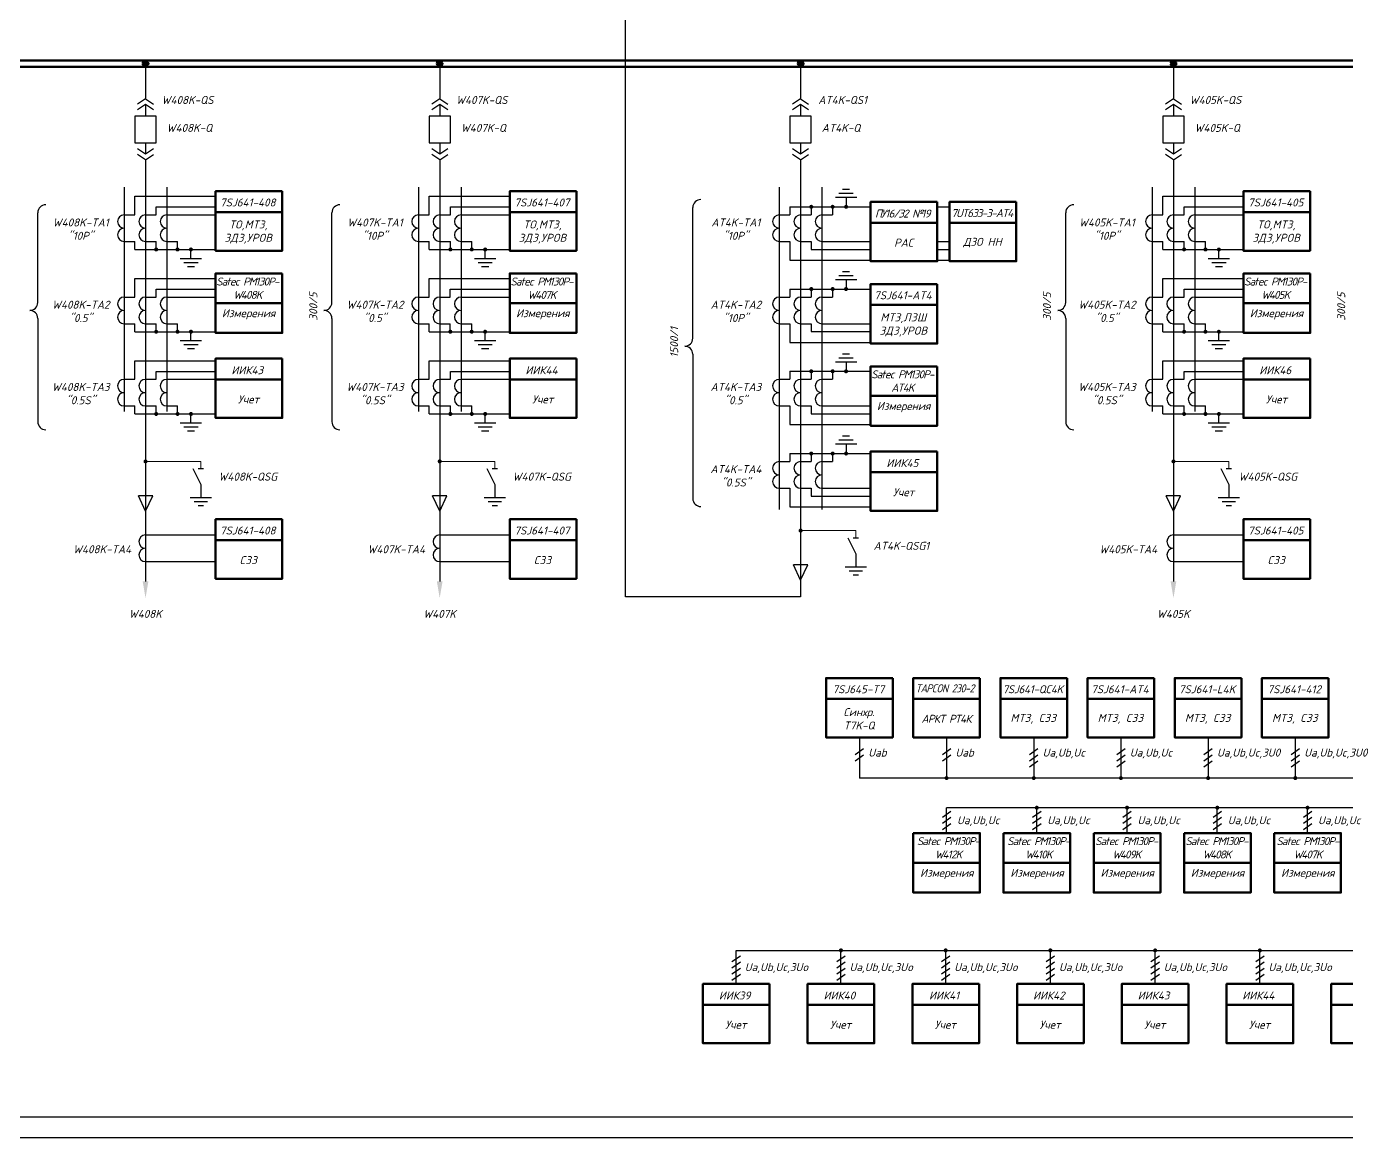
# Model space of a CAD drawing. Header units: millimetres. Extents: x -4534 to -456, y 3875 to 4716.
# Drawn here: x -1861.6 to -1539.8, y 3875.4 to 4146.3 of the extents above; entities that cross this region are included whole.
import ezdxf
from ezdxf.enums import TextEntityAlignment as Align

# ---------------------------------------------------------------- set-up
doc = ezdxf.new("R2010")
doc.units = ezdxf.units.MM
doc.linetypes.add('HIDDEN2', pattern=[0.1875, 0.125, -0.0625])
for name, color, linetype in [('Измерения АСУТП', 80, 'Continuous'), ('Корректировка 1', 5, 'Continuous'), ('РАС АСУТП', 50, 'Continuous')]:
    doc.layers.add(name, color=color, linetype=linetype)
doc.styles.add('ГОСТ 3.0', font='isocpeur.ttf', dxfattribs={"oblique": 15, "height": 3})

msp = doc.modelspace()

# ---------------------------------------------------------------- hatches: boundary and pattern name
at = {"linetype": 'HIDDEN2'}
for points in [[(-1831.75, 4137.25, 1), (-1833.29, 4137.25, 1)], [(-1760.05, 4137.25, 1), (-1761.59, 4137.25, 1)], [(-1672.08, 4137.25, 1), (-1673.62, 4137.25, 1)], [(-1581.21, 4137.25, 1), (-1582.75, 4137.25, 1)]]:
    msp.add_hatch(color=0, dxfattribs=at).paths.add_polyline_path(points)

# ---------------------------------------------------------------- linework, layer by layer
at = {"color": 0}
for p, q in [((-1715.55, 4007.22), (-1715.55, 4162.24)), ((-1832.52, 4137.25), (-1832.52, 4128.64)), ((-1760.82, 4137.25), (-1760.82, 4128.64)), ((-1672.85, 4137.25), (-1672.85, 4128.64)), ((-1581.98, 4137.25), (-1581.98, 4128.64)), ((-1832.52, 4128.64), (-1834.47, 4127.34)), ((-1832.52, 4128.64), (-1830.57, 4127.34)), ((-1760.82, 4128.64), (-1762.77, 4127.34)), ((-1760.82, 4128.64), (-1758.87, 4127.34)), ((-1672.85, 4128.64), (-1674.8, 4127.34)), ((-1672.85, 4128.64), (-1670.9, 4127.34)), ((-1581.98, 4128.64), (-1583.93, 4127.34)), ((-1581.98, 4128.64), (-1580.03, 4127.34)), ((-1832.52, 4127.26), (-1834.47, 4125.96)), ((-1832.52, 4127.26), (-1832.52, 4124.44)), ((-1830.57, 4125.96), (-1832.52, 4127.26)), ((-1760.82, 4127.26), (-1762.77, 4125.96)), ((-1760.82, 4127.26), (-1760.82, 4124.44)), ((-1758.87, 4125.96), (-1760.82, 4127.26)), ((-1672.85, 4127.26), (-1674.8, 4125.96)), ((-1672.85, 4127.26), (-1672.85, 4124.44)), ((-1670.9, 4125.96), (-1672.85, 4127.26)), ((-1581.98, 4127.26), (-1583.93, 4125.96)), ((-1581.98, 4127.26), (-1581.98, 4124.44)), ((-1580.03, 4125.96), (-1581.98, 4127.26)), ((-1829.92, 4124.44), (-1835.12, 4124.44)), ((-1835.12, 4124.44), (-1835.12, 4117.94)), ((-1829.92, 4117.94), (-1829.92, 4124.44)), ((-1758.22, 4124.44), (-1763.42, 4124.44)), ((-1763.42, 4124.44), (-1763.42, 4117.94)), ((-1758.22, 4117.94), (-1758.22, 4124.44)), ((-1670.25, 4124.44), (-1675.45, 4124.44)), ((-1675.45, 4124.44), (-1675.45, 4117.94)), ((-1670.25, 4117.94), (-1670.25, 4124.44)), ((-1579.38, 4124.44), (-1584.58, 4124.44)), ((-1584.58, 4124.44), (-1584.58, 4117.94)), ((-1579.38, 4117.94), (-1579.38, 4124.44)), ((-1835.12, 4117.94), (-1829.92, 4117.94)), ((-1832.52, 4115.12), (-1834.47, 4116.42)), ((-1832.52, 4117.94), (-1832.52, 4115.12)), ((-1830.57, 4116.42), (-1832.52, 4115.12)), ((-1763.42, 4117.94), (-1758.22, 4117.94)), ((-1760.82, 4115.12), (-1762.77, 4116.42)), ((-1760.82, 4117.94), (-1760.82, 4115.12)), ((-1758.87, 4116.42), (-1760.82, 4115.12)), ((-1675.45, 4117.94), (-1670.25, 4117.94)), ((-1672.85, 4115.12), (-1674.8, 4116.42)), ((-1672.85, 4117.94), (-1672.85, 4115.12)), ((-1670.9, 4116.42), (-1672.85, 4115.12)), ((-1584.58, 4117.94), (-1579.38, 4117.94)), ((-1581.98, 4115.12), (-1583.93, 4116.42)), ((-1581.98, 4117.94), (-1581.98, 4115.12)), ((-1580.03, 4116.42), (-1581.98, 4115.12)), ((-1832.52, 4113.74), (-1834.47, 4115.04)), ((-1832.52, 4113.74), (-1830.57, 4115.04)), ((-1832.52, 4113.74), (-1832.52, 4010.97)), ((-1760.82, 4113.74), (-1762.77, 4115.04)), ((-1760.82, 4113.74), (-1758.87, 4115.04)), ((-1760.82, 4113.74), (-1760.82, 4010.97)), ((-1672.85, 4113.74), (-1674.8, 4115.04)), ((-1672.85, 4113.74), (-1670.9, 4115.04)), ((-1672.85, 4113.74), (-1672.85, 4007.22)), ((-1581.98, 4113.74), (-1583.93, 4115.04)), ((-1581.98, 4113.74), (-1580.03, 4115.04)), ((-1581.98, 4113.74), (-1581.98, 4010.97)), ((-1835.12, 4100.36), (-1835.12, 4104.89)), ((-1835.12, 4104.89), (-1815.46, 4104.89)), ((-1763.41, 4100.36), (-1763.41, 4104.89)), ((-1763.41, 4104.89), (-1743.75, 4104.89)), ((-1661.77, 4104.56), (-1661.77, 4102.31)), ((-1584.57, 4100.36), (-1584.57, 4104.89)), ((-1584.57, 4104.89), (-1564.91, 4104.89)), ((-1837.72, 4100.36), (-1835.12, 4100.36)), ((-1832.52, 4100.36), (-1829.92, 4100.36)), ((-1829.92, 4100.36), (-1829.92, 4102.28)), ((-1827.32, 4100.36), (-1815.46, 4100.36)), ((-1766.01, 4100.36), (-1763.41, 4100.36)), ((-1760.82, 4100.36), (-1758.22, 4100.36)), ((-1758.22, 4100.36), (-1758.22, 4102.28)), ((-1755.61, 4100.36), (-1743.75, 4100.36)), ((-1678.05, 4100.36), (-1675.45, 4100.36)), ((-1672.85, 4100.36), (-1670.25, 4100.36)), ((-1667.65, 4100.36), (-1665.05, 4100.36)), ((-1587.17, 4100.36), (-1584.57, 4100.36)), ((-1581.98, 4100.36), (-1579.38, 4100.36)), ((-1579.38, 4100.36), (-1579.38, 4102.28)), ((-1576.77, 4100.36), (-1564.91, 4100.36)), ((-1837.72, 4093.86), (-1835.12, 4093.86)), ((-1832.52, 4093.86), (-1829.92, 4093.86)), ((-1827.32, 4093.86), (-1824.72, 4093.86)), ((-1766.01, 4093.86), (-1763.41, 4093.86)), ((-1760.82, 4093.86), (-1758.22, 4093.86)), ((-1755.61, 4093.86), (-1753.01, 4093.86)), ((-1678.05, 4093.86), (-1675.45, 4093.86)), ((-1675.45, 4093.86), (-1675.45, 4089.32)), ((-1672.85, 4093.86), (-1670.25, 4093.86)), ((-1670.25, 4093.86), (-1670.25, 4091.93)), ((-1667.65, 4093.86), (-1655.79, 4093.86)), ((-1587.17, 4093.86), (-1584.57, 4093.86)), ((-1581.98, 4093.86), (-1579.38, 4093.86)), ((-1576.77, 4093.86), (-1574.17, 4093.86)), ((-1821.44, 4089.65), (-1821.44, 4091.91)), ((-1749.74, 4089.65), (-1749.74, 4091.91)), ((-1570.9, 4089.65), (-1570.9, 4091.91)), ((-1675.45, 4089.32), (-1655.79, 4089.32)), ((-1835.12, 4080.31), (-1835.12, 4084.84)), ((-1835.12, 4084.84), (-1815.46, 4084.84)), ((-1763.42, 4080.31), (-1763.42, 4084.84)), ((-1763.42, 4084.84), (-1743.76, 4084.84)), ((-1661.77, 4084.51), (-1661.77, 4082.26)), ((-1584.58, 4080.31), (-1584.58, 4084.84)), ((-1584.58, 4084.84), (-1564.92, 4084.84)), ((-1837.72, 4080.31), (-1835.12, 4080.31)), ((-1832.53, 4080.31), (-1829.93, 4080.31)), ((-1829.93, 4080.31), (-1829.93, 4082.23)), ((-1827.32, 4080.31), (-1815.46, 4080.31)), ((-1766.02, 4080.31), (-1763.42, 4080.31)), ((-1760.83, 4080.31), (-1758.23, 4080.31)), ((-1758.23, 4080.31), (-1758.23, 4082.23)), ((-1755.62, 4080.31), (-1743.76, 4080.31)), ((-1678.05, 4080.31), (-1675.45, 4080.31)), ((-1672.85, 4080.31), (-1670.25, 4080.31)), ((-1667.65, 4080.31), (-1665.05, 4080.31)), ((-1587.18, 4080.31), (-1584.58, 4080.31)), ((-1581.99, 4080.31), (-1579.39, 4080.31)), ((-1579.39, 4080.31), (-1579.39, 4082.23)), ((-1576.78, 4080.31), (-1564.92, 4080.31)), ((-1837.72, 4073.81), (-1835.12, 4073.81)), ((-1832.53, 4073.81), (-1829.93, 4073.81)), ((-1827.32, 4073.81), (-1824.72, 4073.81)), ((-1766.02, 4073.81), (-1763.42, 4073.81)), ((-1760.83, 4073.81), (-1758.23, 4073.81)), ((-1755.62, 4073.81), (-1753.02, 4073.81)), ((-1678.05, 4073.81), (-1675.45, 4073.81)), ((-1675.45, 4073.81), (-1675.45, 4069.27)), ((-1672.85, 4073.81), (-1670.25, 4073.81)), ((-1670.25, 4073.81), (-1670.25, 4071.88)), ((-1667.65, 4073.81), (-1655.79, 4073.81)), ((-1587.18, 4073.81), (-1584.58, 4073.81)), ((-1581.99, 4073.81), (-1579.39, 4073.81)), ((-1576.78, 4073.81), (-1574.18, 4073.81)), ((-1821.45, 4069.6), (-1821.45, 4071.86)), ((-1749.75, 4069.6), (-1749.75, 4071.86)), ((-1570.91, 4069.6), (-1570.91, 4071.86)), ((-1675.45, 4069.27), (-1655.79, 4069.27)), ((-1835.12, 4060.26), (-1835.12, 4064.79)), ((-1835.12, 4064.79), (-1815.46, 4064.79)), ((-1763.41, 4060.26), (-1763.41, 4064.79)), ((-1763.41, 4064.79), (-1743.75, 4064.79)), ((-1661.77, 4064.46), (-1661.77, 4062.21)), ((-1584.57, 4060.26), (-1584.57, 4064.79)), ((-1584.57, 4064.79), (-1564.91, 4064.79)), ((-1829.92, 4060.26), (-1829.92, 4062.18)), ((-1758.22, 4060.26), (-1758.22, 4062.18)), ((-1579.38, 4060.26), (-1579.38, 4062.18)), ((-1837.72, 4060.26), (-1835.12, 4060.26)), ((-1832.52, 4060.26), (-1829.92, 4060.26)), ((-1827.32, 4060.26), (-1815.46, 4060.26)), ((-1766.01, 4060.26), (-1763.41, 4060.26)), ((-1760.82, 4060.26), (-1758.22, 4060.26)), ((-1755.61, 4060.26), (-1743.75, 4060.26)), ((-1678.05, 4060.26), (-1675.45, 4060.26)), ((-1672.85, 4060.26), (-1670.25, 4060.26)), ((-1667.65, 4060.26), (-1665.05, 4060.26)), ((-1587.17, 4060.26), (-1584.57, 4060.26)), ((-1581.98, 4060.26), (-1579.38, 4060.26)), ((-1576.77, 4060.26), (-1564.91, 4060.26)), ((-1837.72, 4053.76), (-1835.12, 4053.76)), ((-1832.52, 4053.76), (-1829.92, 4053.76)), ((-1827.32, 4053.76), (-1824.72, 4053.76)), ((-1821.44, 4049.55), (-1821.44, 4051.81)), ((-1766.01, 4053.76), (-1763.41, 4053.76)), ((-1760.82, 4053.76), (-1758.22, 4053.76)), ((-1755.61, 4053.76), (-1753.01, 4053.76)), ((-1749.74, 4049.55), (-1749.74, 4051.81)), ((-1678.05, 4053.76), (-1675.45, 4053.76)), ((-1675.45, 4053.76), (-1675.45, 4049.22)), ((-1672.85, 4053.76), (-1670.25, 4053.76)), ((-1670.25, 4053.76), (-1670.25, 4051.83)), ((-1667.65, 4053.76), (-1655.79, 4053.76)), ((-1587.17, 4053.76), (-1584.57, 4053.76)), ((-1581.98, 4053.76), (-1579.38, 4053.76)), ((-1576.77, 4053.76), (-1574.17, 4053.76)), ((-1570.9, 4049.55), (-1570.9, 4051.81)), ((-1675.45, 4049.22), (-1655.79, 4049.22)), ((-1661.77, 4044.41), (-1661.77, 4042.16)), ((-1821.01, 4038.5), (-1819.06, 4034.6)), ((-1819.71, 4038.5), (-1818.41, 4038.5)), ((-1749.3, 4038.5), (-1747.35, 4034.6)), ((-1748, 4038.5), (-1746.7, 4038.5)), ((-1678.05, 4040.21), (-1675.45, 4040.21)), ((-1672.85, 4040.21), (-1670.25, 4040.21)), ((-1667.65, 4040.21), (-1665.05, 4040.21)), ((-1570.46, 4038.5), (-1568.51, 4034.6)), ((-1569.16, 4038.5), (-1567.86, 4038.5)), ((-1832.52, 4028.15), (-1834.27, 4031.86)), ((-1830.78, 4031.86), (-1834.27, 4031.86)), ((-1832.52, 4028.15), (-1830.78, 4031.86)), ((-1819.06, 4034.6), (-1819.06, 4031.35)), ((-1760.82, 4028.15), (-1762.56, 4031.86)), ((-1759.07, 4031.86), (-1762.56, 4031.86)), ((-1760.82, 4028.15), (-1759.07, 4031.86)), ((-1747.35, 4034.6), (-1747.35, 4031.35)), ((-1678.05, 4033.71), (-1675.45, 4033.71)), ((-1675.45, 4033.71), (-1675.45, 4029.17)), ((-1672.85, 4033.71), (-1670.25, 4033.71)), ((-1670.25, 4033.71), (-1670.25, 4031.78)), ((-1667.65, 4033.71), (-1655.79, 4033.71)), ((-1581.98, 4028.15), (-1583.72, 4031.86)), ((-1580.23, 4031.86), (-1583.72, 4031.86)), ((-1581.98, 4028.15), (-1580.23, 4031.86)), ((-1568.51, 4034.6), (-1568.51, 4031.35)), ((-1675.45, 4029.17), (-1655.79, 4029.17)), ((-1832.52, 4022.31), (-1829.92, 4022.31)), ((-1829.92, 4022.31), (-1815.46, 4022.31)), ((-1760.82, 4022.31), (-1758.22, 4022.31)), ((-1758.22, 4022.31), (-1743.75, 4022.31)), ((-1581.98, 4022.31), (-1579.38, 4022.31)), ((-1579.38, 4022.31), (-1564.91, 4022.31)), ((-1661.34, 4021.63), (-1659.39, 4017.73)), ((-1660.04, 4021.63), (-1658.74, 4021.63)), ((-1832.52, 4015.81), (-1829.92, 4015.81)), ((-1829.92, 4015.81), (-1815.46, 4015.81)), ((-1760.82, 4015.81), (-1758.22, 4015.81)), ((-1758.22, 4015.81), (-1743.75, 4015.81)), ((-1659.39, 4017.73), (-1659.39, 4014.48)), ((-1581.98, 4015.81), (-1579.38, 4015.81)), ((-1579.38, 4015.81), (-1564.91, 4015.81)), ((-1672.85, 4011.28), (-1674.6, 4014.99)), ((-1671.11, 4014.99), (-1674.6, 4014.99)), ((-1672.85, 4011.28), (-1671.11, 4014.99)), ((-1672.85, 4007.22), (-1715.55, 4007.22)), ((-1658.53, 3972.93), (-1658.53, 3963.04)), ((-1637.28, 3972.93), (-1637.28, 3963.04)), ((-1616.03, 3972.93), (-1616.03, 3963.04)), ((-1594.78, 3972.93), (-1594.78, 3963.04)), ((-1573.53, 3972.93), (-1573.53, 3963.04)), ((-1552.28, 3972.93), (-1552.28, 3963.04)), ((-1659.55, 3968.77), (-1657.51, 3970.21)), ((-1659.55, 3967.27), (-1657.51, 3968.71)), ((-1638.3, 3968.77), (-1636.26, 3970.21)), ((-1638.3, 3967.27), (-1636.26, 3968.71)), ((-1617.05, 3968.77), (-1615.01, 3970.21)), ((-1617.05, 3967.27), (-1615.01, 3968.71)), ((-1595.8, 3968.77), (-1593.76, 3970.21)), ((-1595.8, 3967.27), (-1593.76, 3968.71)), ((-1574.56, 3968.77), (-1572.51, 3970.21)), ((-1574.56, 3967.27), (-1572.51, 3968.71)), ((-1553.31, 3968.77), (-1551.26, 3970.21)), ((-1553.31, 3967.27), (-1551.26, 3968.71)), ((-1617.05, 3965.77), (-1615.01, 3967.21)), ((-1595.8, 3965.77), (-1593.76, 3967.21)), ((-1574.56, 3965.77), (-1572.51, 3967.21)), ((-1553.31, 3965.77), (-1551.26, 3967.21)), ((-1404.45, 3963.04), (-1658.53, 3963.04))]:
    msp.add_line(p, q, dxfattribs=at)
at = {"color": 0, "lineweight": 50}
for p, q in [((-2131.91, 4138.02), (-1305.22, 4138.02)), ((-1305.22, 4136.48), (-2131.91, 4136.48))]:
    msp.add_line(p, q, dxfattribs=at)
at = {"color": 0, "ltscale": 0.25}
for p, q in [((-1837.72, 4107.07), (-1837.72, 4052.44)), ((-1827.32, 4107.07), (-1827.32, 4052.44)), ((-1766.01, 4107.07), (-1766.01, 4052.44)), ((-1755.61, 4107.07), (-1755.61, 4052.44)), ((-1678.05, 4107.07), (-1678.05, 4028.51)), ((-1667.65, 4107.07), (-1667.65, 4028.51)), ((-1660.91, 4106.51), (-1662.64, 4106.51)), ((-1587.17, 4107.07), (-1587.17, 4052.44)), ((-1576.77, 4107.07), (-1576.77, 4052.44)), ((-1659.17, 4104.56), (-1664.37, 4104.56)), ((-1660.04, 4105.53), (-1663.51, 4105.53)), ((-1858.8, 4079), (-1858.8, 4100.86)), ((-1829.92, 4102.28), (-1815.46, 4102.28)), ((-1787.09, 4079), (-1787.09, 4100.86)), ((-1758.22, 4102.28), (-1743.75, 4102.28)), ((-1699.13, 4070.27), (-1699.13, 4102.13)), ((-1675.45, 4102.31), (-1675.45, 4100.36)), ((-1675.45, 4102.31), (-1655.79, 4102.31)), ((-1670.25, 4102.31), (-1670.25, 4100.36)), ((-1665.05, 4102.31), (-1665.05, 4100.36)), ((-1608.25, 4079), (-1608.25, 4100.86)), ((-1579.38, 4102.28), (-1564.91, 4102.28)), ((-1835.12, 4091.91), (-1835.12, 4093.86)), ((-1829.92, 4091.91), (-1829.92, 4093.86)), ((-1824.72, 4091.91), (-1824.72, 4093.86)), ((-1763.41, 4091.91), (-1763.41, 4093.86)), ((-1758.22, 4091.91), (-1758.22, 4093.86)), ((-1753.01, 4091.91), (-1753.01, 4093.86)), ((-1584.57, 4091.91), (-1584.57, 4093.86)), ((-1579.38, 4091.91), (-1579.38, 4093.86)), ((-1574.17, 4091.91), (-1574.17, 4093.86)), ((-1835.12, 4091.91), (-1815.46, 4091.91)), ((-1763.41, 4091.91), (-1743.75, 4091.91)), ((-1670.25, 4091.93), (-1655.79, 4091.93)), ((-1584.57, 4091.91), (-1564.91, 4091.91)), ((-1818.84, 4089.65), (-1824.04, 4089.65)), ((-1819.71, 4088.68), (-1823.18, 4088.68)), ((-1820.58, 4087.7), (-1822.31, 4087.7)), ((-1747.14, 4089.65), (-1752.34, 4089.65)), ((-1748.01, 4088.68), (-1751.47, 4088.68)), ((-1748.87, 4087.7), (-1750.61, 4087.7)), ((-1568.3, 4089.65), (-1573.5, 4089.65)), ((-1569.17, 4088.68), (-1572.63, 4088.68)), ((-1570.03, 4087.7), (-1571.77, 4087.7)), ((-1659.17, 4084.51), (-1664.37, 4084.51)), ((-1660.04, 4085.48), (-1663.51, 4085.48)), ((-1660.91, 4086.46), (-1662.64, 4086.46)), ((-1829.93, 4082.23), (-1815.46, 4082.23)), ((-1758.23, 4082.23), (-1743.76, 4082.23)), ((-1675.45, 4082.26), (-1675.45, 4080.31)), ((-1675.45, 4082.26), (-1655.79, 4082.26)), ((-1670.25, 4082.26), (-1670.25, 4080.31)), ((-1665.05, 4082.26), (-1665.05, 4080.31)), ((-1579.39, 4082.23), (-1564.92, 4082.23)), ((-1858.8, 4075.11), (-1858.8, 4049.92)), ((-1835.12, 4071.86), (-1835.12, 4073.81)), ((-1829.93, 4071.86), (-1829.93, 4073.81)), ((-1824.72, 4071.86), (-1824.72, 4073.81)), ((-1787.09, 4075.11), (-1787.09, 4049.92)), ((-1763.42, 4071.86), (-1763.42, 4073.81)), ((-1758.23, 4071.86), (-1758.23, 4073.81)), ((-1753.02, 4071.86), (-1753.02, 4073.81)), ((-1608.25, 4075.11), (-1608.25, 4049.92)), ((-1584.58, 4071.86), (-1584.58, 4073.81)), ((-1579.39, 4071.86), (-1579.39, 4073.81)), ((-1574.18, 4071.86), (-1574.18, 4073.81)), ((-1835.12, 4071.86), (-1815.46, 4071.86)), ((-1763.42, 4071.86), (-1743.76, 4071.86)), ((-1670.25, 4071.88), (-1655.79, 4071.88)), ((-1584.58, 4071.86), (-1564.92, 4071.86)), ((-1818.85, 4069.6), (-1824.05, 4069.6)), ((-1819.72, 4068.63), (-1823.19, 4068.63)), ((-1820.59, 4067.65), (-1822.32, 4067.65)), ((-1747.15, 4069.6), (-1752.35, 4069.6)), ((-1748.01, 4068.63), (-1751.48, 4068.63)), ((-1748.88, 4067.65), (-1750.61, 4067.65)), ((-1568.31, 4069.6), (-1573.51, 4069.6)), ((-1569.18, 4068.63), (-1572.64, 4068.63)), ((-1570.04, 4067.65), (-1571.78, 4067.65)), ((-1699.13, 4066.37), (-1699.13, 4031.19)), ((-1659.17, 4064.46), (-1664.37, 4064.46)), ((-1660.04, 4065.43), (-1663.51, 4065.43)), ((-1660.91, 4066.41), (-1662.64, 4066.41)), ((-1829.92, 4062.18), (-1815.46, 4062.18)), ((-1758.22, 4062.18), (-1743.75, 4062.18)), ((-1675.45, 4062.21), (-1675.45, 4060.26)), ((-1675.45, 4062.21), (-1655.79, 4062.21)), ((-1670.25, 4062.21), (-1670.25, 4060.26)), ((-1665.05, 4062.21), (-1665.05, 4060.26)), ((-1579.38, 4062.18), (-1564.91, 4062.18)), ((-1835.12, 4051.81), (-1835.12, 4053.76)), ((-1835.12, 4051.81), (-1815.46, 4051.81)), ((-1829.92, 4051.81), (-1829.92, 4053.76)), ((-1824.72, 4051.81), (-1824.72, 4053.76)), ((-1763.41, 4051.81), (-1763.41, 4053.76)), ((-1763.41, 4051.81), (-1743.75, 4051.81)), ((-1758.22, 4051.81), (-1758.22, 4053.76)), ((-1753.01, 4051.81), (-1753.01, 4053.76)), ((-1670.25, 4051.83), (-1655.79, 4051.83)), ((-1584.57, 4051.81), (-1584.57, 4053.76)), ((-1584.57, 4051.81), (-1564.91, 4051.81)), ((-1579.38, 4051.81), (-1579.38, 4053.76)), ((-1574.17, 4051.81), (-1574.17, 4053.76)), ((-1818.84, 4049.55), (-1824.04, 4049.55)), ((-1819.71, 4048.58), (-1823.18, 4048.58)), ((-1747.14, 4049.55), (-1752.34, 4049.55)), ((-1748.01, 4048.58), (-1751.47, 4048.58)), ((-1568.3, 4049.55), (-1573.5, 4049.55)), ((-1569.17, 4048.58), (-1572.63, 4048.58)), ((-1820.59, 4047.6), (-1822.32, 4047.6)), ((-1748.88, 4047.6), (-1750.61, 4047.6)), ((-1660.04, 4045.38), (-1663.51, 4045.38)), ((-1660.91, 4046.36), (-1662.64, 4046.36)), ((-1570.04, 4047.6), (-1571.78, 4047.6)), ((-1675.45, 4042.16), (-1675.45, 4040.21)), ((-1675.45, 4042.16), (-1655.79, 4042.16)), ((-1670.25, 4042.16), (-1670.25, 4040.21)), ((-1665.05, 4042.16), (-1665.05, 4040.21)), ((-1659.17, 4044.41), (-1664.37, 4044.41)), ((-1670.25, 4031.78), (-1655.79, 4031.78)), ((-1689.58, 3918.28), (-1687.53, 3919.71)), ((-1688.55, 3921.02), (-1404.45, 3921.02)), ((-1688.55, 3912.86), (-1688.55, 3921.02)), ((-1664.05, 3918.28), (-1662, 3919.71)), ((-1663.03, 3912.86), (-1663.03, 3921.02)), ((-1638.52, 3918.28), (-1636.48, 3919.71)), ((-1637.5, 3912.86), (-1637.5, 3921.02)), ((-1613, 3918.28), (-1610.95, 3919.71)), ((-1611.97, 3912.86), (-1611.97, 3921.02)), ((-1587.47, 3918.28), (-1585.42, 3919.71)), ((-1586.45, 3912.86), (-1586.45, 3921.02)), ((-1561.94, 3918.28), (-1559.89, 3919.71)), ((-1560.92, 3912.86), (-1560.92, 3921.02)), ((-1689.58, 3916.78), (-1687.53, 3918.21)), ((-1689.58, 3915.28), (-1687.53, 3916.71)), ((-1664.05, 3916.78), (-1662, 3918.21)), ((-1664.05, 3915.28), (-1662, 3916.71)), ((-1638.52, 3916.78), (-1636.48, 3918.21)), ((-1638.52, 3915.28), (-1636.48, 3916.71)), ((-1613, 3916.78), (-1610.95, 3918.21)), ((-1613, 3915.28), (-1610.95, 3916.71)), ((-1587.47, 3916.78), (-1585.42, 3918.21)), ((-1587.47, 3915.28), (-1585.42, 3916.71)), ((-1561.94, 3916.78), (-1559.89, 3918.21)), ((-1561.94, 3915.28), (-1559.89, 3916.71)), ((-1689.58, 3913.78), (-1687.53, 3915.21)), ((-1664.05, 3913.78), (-1662, 3915.21)), ((-1638.52, 3913.78), (-1636.48, 3915.21)), ((-1613, 3913.78), (-1610.95, 3915.21)), ((-1587.47, 3913.78), (-1585.42, 3915.21)), ((-1561.94, 3913.78), (-1559.89, 3915.21))]:
    msp.add_line(p, q, dxfattribs=at)
at = {"color": 0, "lineweight": 18}
for p, q in [((-1819.06, 4040.24), (-1832.52, 4040.24)), ((-1819.06, 4038.5), (-1819.06, 4040.24)), ((-1747.35, 4040.24), (-1760.82, 4040.24)), ((-1747.35, 4038.5), (-1747.35, 4040.24)), ((-1568.51, 4040.24), (-1581.98, 4040.24)), ((-1568.51, 4038.5), (-1568.51, 4040.24)), ((-1659.39, 4023.37), (-1672.85, 4023.37)), ((-1659.39, 4021.63), (-1659.39, 4023.37))]:
    msp.add_line(p, q, dxfattribs=at)
at = {"color": 0, "lineweight": 25, "ltscale": 0.25}
for p, q in [((-1816.46, 4031.35), (-1821.66, 4031.35)), ((-1817.43, 4030.38), (-1820.68, 4030.38)), ((-1818.41, 4029.4), (-1819.71, 4029.4)), ((-1744.75, 4031.35), (-1749.95, 4031.35)), ((-1745.73, 4030.38), (-1748.98, 4030.38)), ((-1746.7, 4029.4), (-1748, 4029.4)), ((-1565.91, 4031.35), (-1571.11, 4031.35)), ((-1566.89, 4030.38), (-1570.14, 4030.38)), ((-1567.86, 4029.4), (-1569.16, 4029.4)), ((-1656.79, 4014.48), (-1661.99, 4014.48)), ((-1657.76, 4013.51), (-1661.01, 4013.51)), ((-1658.74, 4012.53), (-1660.04, 4012.53))]:
    msp.add_line(p, q, dxfattribs=at)
at = {"color": 0, "lineweight": 30}
msp.add_line((-461.31, 3880.38), (-2168.31, 3880.38), dxfattribs=at)
at = {"color": 0, "linetype": 'Continuous', "lineweight": 25}
msp.add_lwpolyline([(-2188.31, 3875.38), (-456.31, 3875.38), (-456.31, 4716.38), (-2188.31, 4716.38)], close=True, dxfattribs=at)
at = {"color": 0, "lineweight": 50, "ltscale": 0.25}
for points in [[(-1799.21, 4106.11), (-1815.46, 4106.11), (-1815.46, 4101.03), (-1799.21, 4101.03)], [(-1727.51, 4106.11), (-1743.76, 4106.11), (-1743.76, 4101.03), (-1727.51, 4101.03)], [(-1548.67, 4106.11), (-1564.92, 4106.11), (-1564.92, 4101.03), (-1548.67, 4101.03)], [(-1620.31, 4103.52), (-1636.56, 4103.52), (-1636.56, 4098.44), (-1620.31, 4098.44)], [(-1799.21, 4101.03), (-1815.46, 4101.03), (-1815.46, 4091.62), (-1799.21, 4091.62)], [(-1727.51, 4101.03), (-1743.76, 4101.03), (-1743.76, 4091.62), (-1727.51, 4091.62)], [(-1548.67, 4101.03), (-1564.92, 4101.03), (-1564.92, 4091.62), (-1548.67, 4091.62)], [(-1620.31, 4098.44), (-1636.56, 4098.44), (-1636.56, 4089.03), (-1620.31, 4089.03)], [(-1639.55, 4083.47), (-1655.8, 4083.47), (-1655.8, 4078.39), (-1639.55, 4078.39)], [(-1639.55, 4078.39), (-1655.8, 4078.39), (-1655.8, 4068.98), (-1639.55, 4068.98)], [(-1799.21, 4065.32), (-1815.46, 4065.32), (-1815.46, 4060.24), (-1799.21, 4060.24)], [(-1727.5, 4065.32), (-1743.75, 4065.32), (-1743.75, 4060.24), (-1727.5, 4060.24)], [(-1548.66, 4065.32), (-1564.91, 4065.32), (-1564.91, 4060.24), (-1548.66, 4060.24)], [(-1799.21, 4060.24), (-1815.46, 4060.24), (-1815.46, 4050.83), (-1799.21, 4050.83)], [(-1727.5, 4060.24), (-1743.75, 4060.24), (-1743.75, 4050.83), (-1727.5, 4050.83)], [(-1548.66, 4060.24), (-1564.91, 4060.24), (-1564.91, 4050.83), (-1548.66, 4050.83)], [(-1639.54, 4042.68), (-1655.79, 4042.68), (-1655.79, 4037.6), (-1639.54, 4037.6)], [(-1639.54, 4037.6), (-1655.79, 4037.6), (-1655.79, 4028.19), (-1639.54, 4028.19)], [(-1799.21, 4026.13), (-1815.46, 4026.13), (-1815.46, 4021.04), (-1799.21, 4021.04)], [(-1727.51, 4026.13), (-1743.76, 4026.13), (-1743.76, 4021.04), (-1727.51, 4021.04)], [(-1548.67, 4026.13), (-1564.92, 4026.13), (-1564.92, 4021.04), (-1548.67, 4021.04)], [(-1799.21, 4021.04), (-1815.46, 4021.04), (-1815.46, 4011.63), (-1799.21, 4011.63)], [(-1727.51, 4021.04), (-1743.76, 4021.04), (-1743.76, 4011.63), (-1727.51, 4011.63)], [(-1548.67, 4021.04), (-1564.92, 4021.04), (-1564.92, 4011.63), (-1548.67, 4011.63)], [(-1650.4, 3987.43), (-1666.65, 3987.43), (-1666.65, 3982.35), (-1650.4, 3982.35)], [(-1629.16, 3987.43), (-1645.41, 3987.43), (-1645.41, 3982.35), (-1629.16, 3982.35)], [(-1607.91, 3987.43), (-1624.16, 3987.43), (-1624.16, 3982.35), (-1607.91, 3982.35)], [(-1586.66, 3987.43), (-1602.91, 3987.43), (-1602.91, 3982.35), (-1586.66, 3982.35)], [(-1565.41, 3987.43), (-1581.66, 3987.43), (-1581.66, 3982.35), (-1565.41, 3982.35)], [(-1544.16, 3987.43), (-1560.41, 3987.43), (-1560.41, 3982.35), (-1544.16, 3982.35)], [(-1650.4, 3982.35), (-1666.65, 3982.35), (-1666.65, 3972.93), (-1650.4, 3972.93)], [(-1629.16, 3982.35), (-1645.41, 3982.35), (-1645.41, 3972.93), (-1629.16, 3972.93)], [(-1607.91, 3982.35), (-1624.16, 3982.35), (-1624.16, 3972.93), (-1607.91, 3972.93)], [(-1586.66, 3982.35), (-1602.91, 3982.35), (-1602.91, 3972.93), (-1586.66, 3972.93)], [(-1565.41, 3982.35), (-1581.66, 3982.35), (-1581.66, 3972.93), (-1565.41, 3972.93)], [(-1544.16, 3982.35), (-1560.41, 3982.35), (-1560.41, 3972.93), (-1544.16, 3972.93)], [(-1680.43, 3912.86), (-1696.68, 3912.86), (-1696.68, 3907.78), (-1680.43, 3907.78)], [(-1654.9, 3912.86), (-1671.15, 3912.86), (-1671.15, 3907.78), (-1654.9, 3907.78)], [(-1629.37, 3912.86), (-1645.62, 3912.86), (-1645.62, 3907.78), (-1629.37, 3907.78)], [(-1603.85, 3912.86), (-1620.1, 3912.86), (-1620.1, 3907.78), (-1603.85, 3907.78)], [(-1578.32, 3912.86), (-1594.57, 3912.86), (-1594.57, 3907.78), (-1578.32, 3907.78)], [(-1552.79, 3912.86), (-1569.04, 3912.86), (-1569.04, 3907.78), (-1552.79, 3907.78)], [(-1527.27, 3912.86), (-1543.52, 3912.86), (-1543.52, 3907.78), (-1527.27, 3907.78)], [(-1680.43, 3907.78), (-1696.68, 3907.78), (-1696.68, 3898.37), (-1680.43, 3898.37)], [(-1654.9, 3907.78), (-1671.15, 3907.78), (-1671.15, 3898.37), (-1654.9, 3898.37)], [(-1629.37, 3907.78), (-1645.62, 3907.78), (-1645.62, 3898.37), (-1629.37, 3898.37)], [(-1603.85, 3907.78), (-1620.1, 3907.78), (-1620.1, 3898.37), (-1603.85, 3898.37)], [(-1578.32, 3907.78), (-1594.57, 3907.78), (-1594.57, 3898.37), (-1578.32, 3898.37)], [(-1552.79, 3907.78), (-1569.04, 3907.78), (-1569.04, 3898.37), (-1552.79, 3898.37)], [(-1527.27, 3907.78), (-1543.52, 3907.78), (-1543.52, 3898.37), (-1527.27, 3898.37)]]:
    msp.add_lwpolyline(points, close=True, dxfattribs=at)
at = {"color": 0, "ltscale": 0.25, "const_width": 0.487}
for points in [[(-1670.5, 4102.31, 1), (-1670.01, 4102.31, 1)], [(-1665.29, 4102.31, 1), (-1664.8, 4102.31, 1)], [(-1662.02, 4102.31, 1), (-1661.53, 4102.31, 1)], [(-1830.17, 4091.91, -1), (-1829.68, 4091.91, -1)], [(-1824.96, 4091.91, -1), (-1824.47, 4091.91, -1)], [(-1821.69, 4091.91, -1), (-1821.2, 4091.91, -1)], [(-1758.46, 4091.91, -1), (-1757.97, 4091.91, -1)], [(-1753.25, 4091.91, -1), (-1752.77, 4091.91, -1)], [(-1749.98, 4091.91, -1), (-1749.49, 4091.91, -1)], [(-1579.62, 4091.91, -1), (-1579.14, 4091.91, -1)], [(-1574.42, 4091.91, -1), (-1573.93, 4091.91, -1)], [(-1571.14, 4091.91, -1), (-1570.66, 4091.91, -1)], [(-1670.5, 4082.26, 1), (-1670.01, 4082.26, 1)], [(-1665.29, 4082.26, 1), (-1664.8, 4082.26, 1)], [(-1662.02, 4082.26, 1), (-1661.53, 4082.26, 1)], [(-1830.17, 4071.86, -1), (-1829.69, 4071.86, -1)], [(-1824.97, 4071.86, -1), (-1824.48, 4071.86, -1)], [(-1821.7, 4071.86, -1), (-1821.21, 4071.86, -1)], [(-1758.47, 4071.86, -1), (-1757.98, 4071.86, -1)], [(-1753.26, 4071.86, -1), (-1752.78, 4071.86, -1)], [(-1749.99, 4071.86, -1), (-1749.5, 4071.86, -1)], [(-1579.63, 4071.86, -1), (-1579.14, 4071.86, -1)], [(-1574.43, 4071.86, -1), (-1573.94, 4071.86, -1)], [(-1571.15, 4071.86, -1), (-1570.67, 4071.86, -1)], [(-1670.5, 4062.21, 1), (-1670.01, 4062.21, 1)], [(-1665.29, 4062.21, 1), (-1664.8, 4062.21, 1)], [(-1662.02, 4062.21, 1), (-1661.53, 4062.21, 1)], [(-1830.17, 4051.81, -1), (-1829.68, 4051.81, -1)], [(-1824.96, 4051.81, -1), (-1824.47, 4051.81, -1)], [(-1821.69, 4051.81, -1), (-1821.2, 4051.81, -1)], [(-1758.46, 4051.81, -1), (-1757.97, 4051.81, -1)], [(-1753.25, 4051.81, -1), (-1752.77, 4051.81, -1)], [(-1749.98, 4051.81, -1), (-1749.49, 4051.81, -1)], [(-1579.62, 4051.81, -1), (-1579.14, 4051.81, -1)], [(-1574.42, 4051.81, -1), (-1573.93, 4051.81, -1)], [(-1571.14, 4051.81, -1), (-1570.66, 4051.81, -1)], [(-1670.5, 4042.16, 1), (-1670.01, 4042.16, 1)], [(-1665.29, 4042.16, 1), (-1664.8, 4042.16, 1)], [(-1662.02, 4042.16, 1), (-1661.53, 4042.16, 1)], [(-1832.77, 4040.24, -1), (-1832.28, 4040.24, -1)], [(-1761.06, 4040.24, -1), (-1760.57, 4040.24, -1)], [(-1582.22, 4040.24, -1), (-1581.74, 4040.24, -1)], [(-1673.1, 4023.37, -1), (-1672.61, 4023.37, -1)], [(-1637.52, 3963.04, 1), (-1637.04, 3963.04, 1)], [(-1616.27, 3963.04, 1), (-1615.79, 3963.04, 1)], [(-1595.02, 3963.04, 1), (-1594.54, 3963.04, 1)], [(-1573.78, 3963.04, 1), (-1573.29, 3963.04, 1)], [(-1552.53, 3963.04, 1), (-1552.04, 3963.04, 1)], [(-1663.27, 3921.02, 1), (-1662.78, 3921.02, 1)], [(-1637.74, 3921.02, 1), (-1637.26, 3921.02, 1)], [(-1612.22, 3921.02, 1), (-1611.73, 3921.02, 1)], [(-1586.69, 3921.02, 1), (-1586.2, 3921.02, 1)], [(-1561.16, 3921.02, 1), (-1560.67, 3921.02, 1)]]:
    msp.add_lwpolyline(points, format="xyb", close=True, dxfattribs=at)
at = {"color": 0, "linetype": 'HIDDEN2'}
for centre in [(-1832.52, 4137.25), (-1760.82, 4137.25), (-1672.85, 4137.25), (-1581.98, 4137.25)]:
    msp.add_circle(centre, 0.771, dxfattribs=at)
at = {"color": 0, "ltscale": 0.25}
for centre, start, end in [((-1856.85, 4100.86), 90, 180), ((-1785.14, 4100.86), 90, 180), ((-1697.18, 4102.13), 90, 180), ((-1606.3, 4100.86), 90, 180), ((-1860.75, 4079.01), 270, 0), ((-1860.75, 4075.11), 0, 90), ((-1789.04, 4079.01), 270, 0), ((-1789.04, 4075.11), 0, 90), ((-1610.2, 4079.01), 270, 0), ((-1610.2, 4075.11), 0, 90), ((-1701.08, 4070.27), 270, 0), ((-1701.08, 4066.37), 0, 90), ((-1856.85, 4049.92), 180, 270), ((-1785.14, 4049.92), 180, 270), ((-1606.3, 4049.92), 180, 270), ((-1697.18, 4031.19), 180, 270)]:
    msp.add_arc(centre, 1.95, start, end, dxfattribs=at)
at = {"color": 0}
for centre in [(-1837.72, 4098.73), (-1832.52, 4098.73), (-1827.32, 4098.73), (-1766.01, 4098.73), (-1760.82, 4098.73), (-1755.61, 4098.73), (-1678.05, 4098.73), (-1672.85, 4098.73), (-1667.65, 4098.73), (-1587.17, 4098.73), (-1581.98, 4098.73), (-1576.77, 4098.73), (-1837.72, 4095.48), (-1832.52, 4095.48), (-1827.32, 4095.48), (-1766.01, 4095.48), (-1760.82, 4095.48), (-1755.61, 4095.48), (-1678.05, 4095.48), (-1672.85, 4095.48), (-1667.65, 4095.48), (-1587.17, 4095.48), (-1581.98, 4095.48), (-1576.77, 4095.48), (-1837.72, 4078.68), (-1832.53, 4078.68), (-1827.32, 4078.68), (-1766.02, 4078.68), (-1760.83, 4078.68), (-1755.62, 4078.68), (-1678.05, 4078.68), (-1672.85, 4078.68), (-1667.65, 4078.68), (-1587.18, 4078.68), (-1581.99, 4078.68), (-1576.78, 4078.68), (-1837.72, 4075.43), (-1832.53, 4075.43), (-1827.32, 4075.43), (-1766.02, 4075.43), (-1760.83, 4075.43), (-1755.62, 4075.43), (-1678.05, 4075.43), (-1672.85, 4075.43), (-1667.65, 4075.43), (-1587.18, 4075.43), (-1581.99, 4075.43), (-1576.78, 4075.43), (-1837.72, 4058.63), (-1832.52, 4058.63), (-1827.32, 4058.63), (-1766.01, 4058.63), (-1760.82, 4058.63), (-1755.61, 4058.63), (-1678.05, 4058.63), (-1672.85, 4058.63), (-1667.65, 4058.63), (-1587.17, 4058.63), (-1581.98, 4058.63), (-1576.77, 4058.63), (-1837.72, 4055.38), (-1832.52, 4055.38), (-1827.32, 4055.38), (-1766.01, 4055.38), (-1760.82, 4055.38), (-1755.61, 4055.38), (-1678.05, 4055.38), (-1672.85, 4055.38), (-1667.65, 4055.38), (-1587.17, 4055.38), (-1581.98, 4055.38), (-1576.77, 4055.38), (-1678.05, 4038.58), (-1672.85, 4038.58), (-1667.65, 4038.58), (-1678.05, 4035.33), (-1672.85, 4035.33), (-1667.65, 4035.33), (-1832.52, 4020.68), (-1760.82, 4020.68), (-1581.98, 4020.68), (-1832.52, 4017.43), (-1760.82, 4017.43), (-1581.98, 4017.43)]:
    msp.add_arc(centre, 1.62, 90, 270, dxfattribs=at)
at = {"color": 0, "lineweight": 25}
for points in [[(-1832.52, 4006.93), (-1831.83, 4010.97), (-1833.21, 4010.97)], [(-1760.82, 4006.93), (-1760.13, 4010.97), (-1761.51, 4010.97)], [(-1581.98, 4006.93), (-1581.29, 4010.97), (-1582.67, 4010.97)]]:
    msp.add_solid(points, dxfattribs=at)
at = {"layer": 'Измерения АСУТП', "color": 0}
for p, q in [((-1636.26, 3954.89), (-1638.3, 3953.45)), ((-1404.45, 3955.81), (-1637.28, 3955.81)), ((-1637.28, 3949.62), (-1637.28, 3955.81)), ((-1614.26, 3954.89), (-1616.31, 3953.45)), ((-1615.28, 3949.62), (-1615.28, 3955.81)), ((-1592.26, 3954.89), (-1594.31, 3953.45)), ((-1593.29, 3949.62), (-1593.29, 3955.81)), ((-1570.27, 3954.89), (-1572.31, 3953.45)), ((-1571.29, 3949.62), (-1571.29, 3955.81)), ((-1548.27, 3954.89), (-1550.32, 3953.45)), ((-1549.29, 3949.62), (-1549.29, 3955.81)), ((-1636.26, 3953.39), (-1638.3, 3951.95)), ((-1636.26, 3951.89), (-1638.3, 3950.45)), ((-1614.26, 3953.39), (-1616.31, 3951.95)), ((-1614.26, 3951.89), (-1616.31, 3950.45)), ((-1592.26, 3953.39), (-1594.31, 3951.95)), ((-1592.26, 3951.89), (-1594.31, 3950.45)), ((-1570.27, 3953.39), (-1572.31, 3951.95)), ((-1570.27, 3951.89), (-1572.31, 3950.45)), ((-1548.27, 3953.39), (-1550.32, 3951.95)), ((-1548.27, 3951.89), (-1550.32, 3950.45))]:
    msp.add_line(p, q, dxfattribs=at)
at = {"layer": 'Измерения АСУТП', "color": 0, "lineweight": 50, "ltscale": 0.25}
for points in [[(-1799.2, 4086.06), (-1815.45, 4086.06), (-1815.45, 4078.83), (-1799.2, 4078.83)], [(-1727.49, 4086.06), (-1743.74, 4086.06), (-1743.74, 4078.83), (-1727.49, 4078.83)], [(-1548.65, 4086.06), (-1564.9, 4086.06), (-1564.9, 4078.83), (-1548.65, 4078.83)], [(-1799.2, 4078.83), (-1815.45, 4078.83), (-1815.45, 4071.57), (-1799.2, 4071.57)], [(-1727.49, 4078.83), (-1743.74, 4078.83), (-1743.74, 4071.57), (-1727.49, 4071.57)], [(-1548.65, 4078.83), (-1564.9, 4078.83), (-1564.9, 4071.57), (-1548.65, 4071.57)], [(-1639.55, 4063.42), (-1655.8, 4063.42), (-1655.8, 4056.19), (-1639.55, 4056.19)], [(-1639.55, 4056.19), (-1655.8, 4056.19), (-1655.8, 4048.93), (-1639.55, 4048.93)], [(-1645.41, 3949.62), (-1629.16, 3949.62), (-1629.16, 3942.39), (-1645.41, 3942.39)], [(-1623.41, 3949.62), (-1607.16, 3949.62), (-1607.16, 3942.39), (-1623.41, 3942.39)], [(-1601.41, 3949.62), (-1585.16, 3949.62), (-1585.16, 3942.39), (-1601.41, 3942.39)], [(-1579.41, 3949.62), (-1563.16, 3949.62), (-1563.16, 3942.39), (-1579.41, 3942.39)], [(-1557.42, 3949.62), (-1541.17, 3949.62), (-1541.17, 3942.39), (-1557.42, 3942.39)], [(-1645.41, 3942.39), (-1629.16, 3942.39), (-1629.16, 3935.13), (-1645.41, 3935.13)], [(-1623.41, 3942.39), (-1607.16, 3942.39), (-1607.16, 3935.13), (-1623.41, 3935.13)], [(-1601.41, 3942.39), (-1585.16, 3942.39), (-1585.16, 3935.13), (-1601.41, 3935.13)], [(-1579.41, 3942.39), (-1563.16, 3942.39), (-1563.16, 3935.13), (-1579.41, 3935.13)], [(-1557.42, 3942.39), (-1541.17, 3942.39), (-1541.17, 3935.13), (-1557.42, 3935.13)]]:
    msp.add_lwpolyline(points, close=True, dxfattribs=at)
at = {"layer": 'Измерения АСУТП', "color": 0, "ltscale": 0.25, "const_width": 0.487}
for points in [[(-1615.04, 3955.81, -1), (-1615.53, 3955.81, -1)], [(-1593.04, 3955.81, -1), (-1593.53, 3955.81, -1)], [(-1571.05, 3955.81, -1), (-1571.53, 3955.81, -1)], [(-1549.05, 3955.81, -1), (-1549.54, 3955.81, -1)]]:
    msp.add_lwpolyline(points, format="xyb", close=True, dxfattribs=at)
at = {"layer": 'РАС АСУТП', "color": 0, "ltscale": 0.25}
for p, q in [((-1639.55, 4102.31), (-1636.56, 4102.31)), ((-1639.55, 4091.93), (-1636.56, 4091.93))]:
    msp.add_line(p, q, dxfattribs=at)
at = {"layer": 'РАС АСУТП', "color": 0}
for p, q in [((-1639.55, 4093.86), (-1636.56, 4093.86)), ((-1639.55, 4089.32), (-1636.56, 4089.32))]:
    msp.add_line(p, q, dxfattribs=at)
at = {"layer": 'РАС АСУТП', "color": 0, "lineweight": 50, "ltscale": 0.25}
for points in [[(-1639.54, 4103.52), (-1655.79, 4103.52), (-1655.79, 4098.44), (-1639.54, 4098.44)], [(-1639.56, 4098.44), (-1655.81, 4098.44), (-1655.81, 4089.03), (-1639.56, 4089.03)]]:
    msp.add_lwpolyline(points, close=True, dxfattribs=at)

# ---------------------------------------------------------------- texts
at = {"color": 0, "style": 'ГОСТ 3.0', "oblique": 15}
for s, p in [('300/5', (-1791.63, 4078)), ('300/5', (-1612.8, 4078)), ('300/5', (-1541.09, 4078)), ('1500/1', (-1703.67, 4069.27))]:
    msp.add_text(s, height=1.95, rotation=90, dxfattribs=at).set_placement(p, align=Align.MIDDLE_CENTER)
at = {"color": 0, "ltscale": 2, "style": 'ГОСТ 3.0', "oblique": 15}
for s, p in [('Uab', (-1656.37, 3968.27)), ('Uab', (-1635.12, 3968.27)), ('Ua,Ub,Uc', (-1613.87, 3968.27)), ('Ua,Ub,Uc', (-1592.62, 3968.27)), ('Ua,Ub,Uc,3U0', (-1571.37, 3968.27)), ('Ua,Ub,Uc,3U0', (-1550.12, 3968.27))]:
    msp.add_text(s, height=1.95, dxfattribs=at).set_placement(p)
at = {"color": 0, "lineweight": 50, "ltscale": 0.25, "style": 'ГОСТ 3.0', "oblique": 15}
for p in [(-1686.47, 3915.97), (-1660.94, 3915.97), (-1635.42, 3915.97), (-1609.89, 3915.97), (-1584.36, 3915.97), (-1558.83, 3915.97)]:
    msp.add_text('Ua,Ub,Uc,3Uo', height=1.95, dxfattribs=at).set_placement(p)
at = {"color": 0, "ltscale": 2, "char_height": 1.95, "width": 21.6953, "attachment_point": 5, "style": 'ГОСТ 3.0'}
for s, insert in [('W408K-QS', (-1822.28, 4128.36)), ('W407K-QS', (-1750.57, 4128.36)), ('AT4K-QS1', (-1662.61, 4128.36)), ('W405K-QS', (-1571.73, 4128.36)), ('W408K-TA1\\P"10P"', (-1848.31, 4096.87)), ('W407K-TA1\\P"10P"', (-1776.6, 4096.87)), ('AT4K-TA1\\P"10P"', (-1688.64, 4096.87)), ('W405K-TA1\\P"10P"', (-1598.2, 4096.87)), ('W408K-TA2\\P"0.5"', (-1848.3, 4076.82)), ('W407K-TA2\\P"0.5"', (-1776.59, 4076.82)), ('AT4K-TA2\\P"10P"', (-1688.63, 4076.82)), ('W405K-TA2\\P"0.5"', (-1598.19, 4076.82)), ('W408K-TA3\\P"0.5S"', (-1848.31, 4056.77)), ('W407K-TA3\\P"0.5S"', (-1776.6, 4056.77)), ('AT4K-TA3\\P"0.5"', (-1688.64, 4056.77)), ('W405K-TA3\\P"0.5S"', (-1598.2, 4056.77)), ('AT4K-TA4\\P"0.5S"', (-1688.63, 4036.72)), ('W408K-TA4', (-1843.11, 4018.82)), ('W407K-TA4', (-1771.41, 4018.82)), ('W405K-TA4', (-1593, 4018.82)), ('W408K', (-1832.56, 4003.07)), ('W407K', (-1760.85, 4003.07)), ('W405K', (-1582.01, 4003.07))]:
    msp.add_mtext(s, dxfattribs=dict(at, insert=insert))
at = {"color": 0, "lineweight": 18, "char_height": 1.95, "attachment_point": 1, "style": 'ГОСТ 3.0'}
for s, insert, width in [('W408K-Q', (-1827.38, 4122.53), 8.4465), ('W407K-Q', (-1755.67, 4122.53), 8.4465), ('AT4K-Q', (-1667.71, 4122.53), 8.4465), ('W405K-Q', (-1576.84, 4122.53), 8.4465), ('W408K-QSG', (-1814.75, 4037.5), 9.0967), ('W407K-QSG', (-1743.04, 4037.5), 9.0967), ('W405K-QSG', (-1566.08, 4037.5), 9.0967), ('AT4K-QSG1', (-1655.08, 4020.63), 9.0967)]:
    msp.add_mtext(s, dxfattribs=dict(at, insert=insert, width=width))
at = {"color": 0, "lineweight": 30, "char_height": 1.95, "attachment_point": 5, "style": 'ГОСТ 3.0'}
for s, insert in [('7SJ641-408', (-1807.6, 4103.37)), ('7SJ641-407', (-1735.9, 4103.37)), ('7SJ641-405', (-1557.06, 4103.37)), ('{\\T0.85;7UT633-3-AT4}', (-1628.69, 4100.78)), ('7SJ641-AT4', (-1647.93, 4080.73)), ('7SJ641-408', (-1807.6, 4023.39)), ('7SJ641-407', (-1735.9, 4023.39)), ('7SJ641-405', (-1557.06, 4023.39)), ('7SJ645-T7', (-1658.79, 3984.69)), ('{\\W0.9;\\T0.9;TAPCON 230-2}', (-1637.74, 3984.91)), ('{\\T0.95;7SJ641-QC4K}', (-1616.29, 3984.69)), ('7SJ641-AT4', (-1595.04, 3984.69)), ('7SJ641-L4K', (-1573.79, 3984.69)), ('7SJ641-412', (-1552.54, 3984.69))]:
    msp.add_mtext(s, dxfattribs=dict(at, insert=insert))
at = {"color": 0, "char_height": 1.95, "attachment_point": 5, "style": 'ГОСТ 3.0'}
for s, insert in [('{\\T1.05;\\C0;ТО,МТЗ,\\PЗДЗ,УРОВ}', (-1807.43, 4096.16)), ('{\\T1.05;\\C0;ТО,МТЗ,\\PЗДЗ,УРОВ}', (-1735.72, 4096.16)), ('{\\T1.05;\\C0;ТО,МТЗ,\\PЗДЗ,УРОВ}', (-1556.88, 4096.16)), ('{\\C0;ДЗО НН}', (-1628.52, 4093.57)), ('{\\T1.05;\\C0;МТЗ,ЛЗШ\\PЗДЗ,УРОВ}', (-1647.76, 4073.52)), ('{\\T1.05;\\C0;СЗЗ}', (-1807.43, 4016.18)), ('{\\T1.05;\\C0;СЗЗ}', (-1735.72, 4016.18)), ('{\\T1.05;\\C0;СЗЗ}', (-1556.88, 4016.18)), ('Синхр.\\PT7K-Q', (-1658.62, 3977.48)), ('{\\T1.05;\\C0;МТЗ, СЗЗ}', (-1616.12, 3977.48)), ('{\\T1.05;\\C0;МТЗ, СЗЗ}', (-1594.87, 3977.48)), ('{\\T1.05;\\C0;МТЗ, СЗЗ}', (-1573.62, 3977.48)), ('{\\T1.05;\\C0;МТЗ, СЗЗ}', (-1552.37, 3977.48))]:
    msp.add_mtext(s, dxfattribs=dict(at, insert=insert))
at = {"color": 0, "lineweight": 50, "ltscale": 0.25, "char_height": 1.95, "attachment_point": 5, "style": 'ГОСТ 3.0'}
for s, insert in [('ИИК43', (-1807.72, 4062.47)), ('ИИК44', (-1736.01, 4062.47)), ('ИИК46', (-1557.17, 4062.47)), ('Учет', (-1807.41, 4055.37)), ('Учет', (-1735.7, 4055.37)), ('Учет', (-1556.86, 4055.37)), ('ИИК45', (-1648.05, 4039.83)), ('Учет', (-1647.74, 4032.73)), ('ИИК39', (-1688.94, 3910.02)), ('ИИК40', (-1663.41, 3910.02)), ('ИИК41', (-1637.89, 3910.02)), ('ИИК42', (-1612.36, 3910.02)), ('ИИК43', (-1586.83, 3910.02)), ('ИИК44', (-1561.3, 3910.02)), ('Учет', (-1688.63, 3902.91)), ('Учет', (-1663.1, 3902.91)), ('Учет', (-1637.58, 3902.91)), ('Учет', (-1612.05, 3902.91)), ('Учет', (-1586.52, 3902.91)), ('Учет', (-1560.99, 3902.91))]:
    msp.add_mtext(s, dxfattribs=dict(at, insert=insert))
at = {"layer": 'Измерения АСУТП', "color": 0, "ltscale": 2, "style": 'ГОСТ 3.0', "oblique": 15}
for p in [(-1634.73, 3951.79), (-1612.74, 3951.79), (-1590.74, 3951.79), (-1568.74, 3951.79), (-1546.75, 3951.79)]:
    msp.add_text('Ua,Ub,Uc', height=1.95, dxfattribs=at).set_placement(p)
at = {"layer": 'Измерения АСУТП', "color": 0, "lineweight": 30, "char_height": 1.95, "attachment_point": 5, "style": 'ГОСТ 3.0'}
for s, insert in [('{\\T0.8;Satec PM130P-\\PW408K}', (-1807.71, 4082.47)), ('{\\T0.8;Satec PM130P-\\PW407K}', (-1736, 4082.47)), ('{\\T0.8;Satec PM130P-\\PW405K}', (-1557.17, 4082.47)), ('{\\T0.8;Satec PM130P-\\PAT4K}', (-1648.06, 4059.84)), ('{\\T0.8;Satec PM130P-\\PW412K}', (-1636.92, 3946.03)), ('{\\T0.8;Satec PM130P-\\PW410K}', (-1614.92, 3946.03)), ('{\\T0.8;Satec PM130P-\\PW409K}', (-1593.48, 3946.03)), ('{\\T0.8;Satec PM130P-\\PW408K}', (-1571.49, 3946.03)), ('{\\T0.8;Satec PM130P-\\PW407K}', (-1549.3, 3946.03))]:
    msp.add_mtext(s, dxfattribs=dict(at, insert=insert))
at = {"layer": 'Измерения АСУТП', "color": 0, "char_height": 1.95, "attachment_point": 5, "style": 'ГОСТ 3.0'}
for insert in [(-1807.4, 4076.11), (-1735.69, 4076.11), (-1556.86, 4076.11), (-1647.75, 4053.47), (-1637.23, 3939.67), (-1615.23, 3939.67), (-1593.24, 3939.67), (-1571.24, 3939.67), (-1549.24, 3939.67)]:
    msp.add_mtext('Измерения', dxfattribs=dict(at, insert=insert))
at = {"layer": 'Корректировка 1', "color": 0, "insert": (-1637.37, 3977.48), "char_height": 1.95, "attachment_point": 5, "style": 'ГОСТ 3.0'}
msp.add_mtext('{\\T0.9;\\C0;АРКТ РТ4К}', dxfattribs=at)
at = {"layer": 'РАС АСУТП', "color": 0, "lineweight": 30, "insert": (-1648.05, 4100.67), "char_height": 1.95, "attachment_point": 5, "style": 'ГОСТ 3.0'}
msp.add_mtext('{\\T0.85;ПУ16/32 №19}', dxfattribs=at)
at = {"layer": 'РАС АСУТП', "color": 0, "insert": (-1647.74, 4093.57), "char_height": 1.95, "attachment_point": 5, "style": 'ГОСТ 3.0'}
msp.add_mtext('РАС', dxfattribs=at)

doc.saveas('drawing.dxf')
